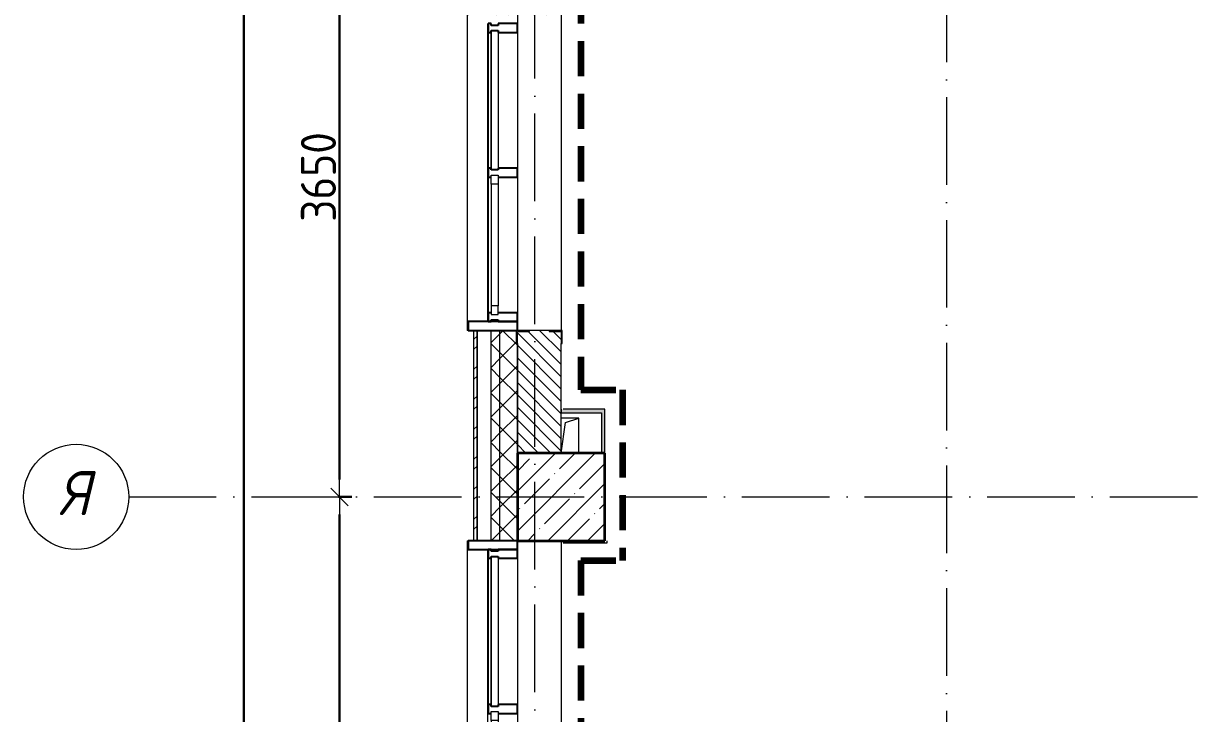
# Model space of a CAD drawing. Header units: millimetres. Extents: x -12989 to 629078, y -109036 to 555275.
# Drawn here: x -12989 to -6254, y -61650 to -57715 of the extents above; entities that cross this region are included whole.
import ezdxf

# ---------------------------------------------------------------- set-up
doc = ezdxf.new("R2010")
doc.units = ezdxf.units.MM
for name, pattern in [('50_200_ШТРИХ_1Т_ш5_п1_п1_', [700, 500, -100, 0, -100]), ('Штрих короткий', [300, 150, -150]), ('Штриховая _2 мм - 1 мм_', [300, 200, -100])]:
    doc.linetypes.add(name, pattern=pattern)
for name, color, linetype, lineweight in [('4 -стяжа', 7, 'Continuous', 30), ('Импосты витража', 7, 'Continuous', 9), ('Импосты витража-1', 7, 'Continuous', 25), ('Каркас_Импост', 7, 'Continuous', 13), ('Каркас_Импост-1', 7, 'Continuous', 9), ('Несущие колонны', 7, 'Continuous', 9), ('Несущие колонны-1', 7, 'Continuous', 35), ('Обобщенные модели', 7, 'Continuous', 9), ('Общие ребра', 7, 'Continuous', 9), ('Окна', 7, 'Continuous', 9), ('Оси', 7, 'Continuous', 9), ('Оси-1', 7, 'Continuous', 20), ('Оси-2', 7, '50_200_ШТРИХ_1Т_ш5_п1_п1_', 9), ('Остекление-1', 7, 'Continuous', 9), ('Перемычка-1', 7, 'Штрих короткий', 9), ('Размеры', 7, 'Continuous', 15), ('Стены', 7, 'Continuous', 9), ('Стены-1', 7, 'Continuous', 13), ('Штриховка разреза-1', 7, 'Continuous', 9)]:
    doc.layers.add(name, color=color, linetype=linetype, lineweight=lineweight)
doc.layers.add('СТ-1_1', color=7, linetype='Штриховая _2 мм - 1 мм_', lineweight=90, true_color=0x888888)
doc.layers.add('Штриховка разреза-3', color=7, linetype='Continuous', lineweight=9, true_color=0x0080ff)
doc.layers.get('4 -стяжа').off()
doc.styles.add('ISOCPEUR_I_1', font='isocpeui.ttf', dxfattribs={"width": 0.85, "height": 2.5})
doc.styles.add('СПДС', font='isocpeur.ttf', dxfattribs={"width": 0.9})
doc.dimstyles.new('Размера А3', dxfattribs={"dimtxt": 200, "dimasz": 100, "dimexe": 70, "dimexo": 100, "dimgap": 20, "dimtad": 1, "dimdec": 0, "dimrnd": 10, "dimzin": 0, "dimdsep": 46, "dimtxsty": 'СПДС', "dimblk": 'ARROWHEAD_6', "dimcen": 1, "dimclrd": 256, "dimclre": 256, "dimclrt": 256, "dimazin": 0, "dimtfac": 1, "dimtdec": 0, "dimtmove": 2, "dimatfit": 3, "dimfxl": 1, "dimtolj": 1, "dimtzin": 0, "dimarcsym": 0})
pattern_1 = [(45, (0, 0), (-70.71068, 70.71068), []), (135, (0, 0), (-70.71068, -70.71068), [])]

# ---------------------------------------------------------------- blocks, each defined once
blk = doc.blocks.new('Ось сетки - Круг_Ø6_00__ISO-2_5_0_9K_-16731441-АИ2_02_План отделки стен 2-го этажа _Часть 2_')
at = {"layer": 'Оси-1'}
blk.add_circle((0, 0), 3, dxfattribs=at)
blk = doc.blocks.new('ARROWHEAD_6')
at = {"color": 0, "linetype": 'Continuous'}
for p, q in [((0, 0), (-1, 0)), ((-0.5, -0.5), (0.5, 0.5))]:
    blk.add_line(p, q, dxfattribs=at)
blk = doc.blocks.new('*D684')
at = {"layer": 'Defpoints', "color": 0, "transparency": 16777216}
for p in [(-11291.7, -60415.3), (-11185.6, -60415.3), (-11291.7, -65915.3)]:
    blk.add_point(p, dxfattribs=at)
at = {"layer": 'Размеры', "lineweight": -2, "transparency": 16777216}
for p, q in [((-11191.7, -60415.3), (-11115.6, -60415.3)), ((-11185.6, -65815.3), (-11185.6, -60515.3)), ((-11191.7, -65915.3), (-11115.6, -65915.3))]:
    blk.add_line(p, q, dxfattribs=at)
at = {"layer": 'Размеры', "lineweight": -2, "transparency": 16777216, "xscale": 100, "yscale": 100, "zscale": 100}
for p, rotation in [((-11185.6, -60415.3), 90), ((-11185.6, -65915.3), 270)]:
    blk.add_blockref('ARROWHEAD_6', p, dxfattribs=dict(at, rotation=rotation))
at = {"layer": 'Размеры', "transparency": 16777216, "insert": (-11305.6, -63165.3), "char_height": 200, "width": 2.488, "attachment_point": 5, "rotation": 90, "style": 'СПДС'}
blk.add_mtext('\\A1;5500', dxfattribs=at)
blk = doc.blocks.new('*D685')
at = {"layer": 'Defpoints', "color": 0, "transparency": 16777216}
for p in [(-11291.7, -56765.3), (-11185.6, -56765.3), (-11291.7, -60415.3)]:
    blk.add_point(p, dxfattribs=at)
at = {"layer": 'Размеры', "lineweight": -2, "transparency": 16777216}
for p, q in [((-11191.7, -56765.3), (-11115.6, -56765.3)), ((-11185.6, -60315.3), (-11185.6, -56865.3)), ((-11191.7, -60415.3), (-11115.6, -60415.3))]:
    blk.add_line(p, q, dxfattribs=at)
at = {"layer": 'Размеры', "lineweight": -2, "transparency": 16777216, "xscale": 100, "yscale": 100, "zscale": 100}
for p, rotation in [((-11185.6, -56765.3), 90), ((-11185.6, -60415.3), 270)]:
    blk.add_blockref('ARROWHEAD_6', p, dxfattribs=dict(at, rotation=rotation))
at = {"layer": 'Размеры', "transparency": 16777216, "insert": (-11305.6, -58590.3), "char_height": 200, "width": 2.488, "attachment_point": 5, "rotation": 90, "style": 'СПДС'}
blk.add_mtext('\\A1;3650', dxfattribs=at)
blk = doc.blocks.new('*D686')
at = {"layer": 'Defpoints', "color": 0, "transparency": 16777216}
for p in [(-11838.1, -56765.3), (-11732, -56765.3), (-11838.1, -106215.3)]:
    blk.add_point(p, dxfattribs=at)
at = {"layer": 'Размеры', "lineweight": -2, "transparency": 16777216}
for p, q in [((-11738.1, -56765.3), (-11662, -56765.3)), ((-11732, -106115.3), (-11732, -56865.3)), ((-11738.1, -106215.3), (-11662, -106215.3))]:
    blk.add_line(p, q, dxfattribs=at)
at = {"layer": 'Размеры', "lineweight": -2, "transparency": 16777216, "xscale": 100, "yscale": 100, "zscale": 100}
for p, rotation in [((-11732, -56765.3), 90), ((-11732, -106215.3), 270)]:
    blk.add_blockref('ARROWHEAD_6', p, dxfattribs=dict(at, rotation=rotation))
at = {"layer": 'Размеры', "transparency": 16777216, "insert": (-11852, -81490.3), "char_height": 200, "width": 3.261, "attachment_point": 5, "rotation": 90, "style": 'СПДС'}
blk.add_mtext('\\A1;49450', dxfattribs=at)
blk = doc.blocks.new('BSC_Колонна _Прямоугольная - 500х500-V49-АИ2_02_План отделки стен 2-го этажа _Часть 2_')
at = {"layer": 'Несущие колонны'}
h = blk.add_hatch(dxfattribs=at)
h.set_pattern_fill('FP_57', color=256, style=0, pattern_type=2)
h.set_pattern_definition([(45, (-150, -45800), (-114.04925, 114.04925), []), (45, (-35.95, -45800), (-114.04925, 114.04925), [201.613, -40.323, 3.353, -36.97])])
h.paths.add_polyline_path([(-250, -250), (250, -250), (250, 250), (-250, 250), (-250, -29.2)], flags=0)
at = {"layer": 'Несущие колонны-1'}
for p, q in [((250, 250), (-250, 250)), ((-250, 250), (-250, -250)), ((250, -250), (250, 250)), ((-250, -250), (250, -250))]:
    blk.add_line(p, q, dxfattribs=at)
blk = doc.blocks.new('Проем_Дверь_Прямоугольный - 4800х2700h_оконные проемы-26053820-АИ2_02_План отделки стен 2-го этажа _Часть 2_')
at = {"layer": 'Перемычка-1'}
for p, q in [((2400, 125), (-2400, 125)), ((2400, -125), (-2400, -125))]:
    blk.add_line(p, q, dxfattribs=at)
blk = doc.blocks.new('Проем_Дверь_Прямоугольный - 1800х2700h_оконные проемы-25805030-АИ2_02_План отделки стен 2-го этажа _Часть 2_')
at = {"layer": 'Перемычка-1'}
for p, q in [((900, 125), (-900, 125)), ((900, -125), (-900, -125))]:
    blk.add_line(p, q, dxfattribs=at)
blk = doc.blocks.new('PNS_Панель прямоугольная2 - Нр_Стекло - 40мм-26243474-АИ2_02_План отделки стен 2-го этажа _Часть 2_')
at = {"layer": 'Каркас_Импост'}
for p, q in [((-397.5, 0), (-397.5, 40)), ((-397.5, 40), (-347.5, 40)), ((-347.5, 40), (-347.5, 0)), ((397.5, 40), (347.5, 40)), ((347.5, 40), (347.5, 0)), ((397.5, 0), (397.5, 40)), ((-347.5, 0), (-397.5, 0)), ((347.5, 0), (397.5, 0))]:
    blk.add_line(p, q, dxfattribs=at)
at = {"layer": 'Каркас_Импост-1'}
for p, q in [((-347.5, 40), (347.5, 40)), ((-347.5, 0), (347.5, 0))]:
    blk.add_line(p, q, dxfattribs=at)
blk = doc.blocks.new('Прямоугольный импост - Импост структурный с накладкой - 150мм-25647633-АИ2_02_План отделки стен 2-го этажа _Часть 2_')
at = {"layer": 'Импосты витража-1'}
for p, q in [((-25, 0), (-25, 17)), ((-25, 17), (25, 17)), ((-15, 0), (-25, 0)), ((-15, -40), (-15, 0)), ((25, 17), (25, 0)), ((-25, -150), (-25, -40)), ((-25, -40), (-15, -40)), ((25, -40), (25, -150)), ((25, -150), (-25, -150))]:
    blk.add_line(p, q, dxfattribs=at)
blk = doc.blocks.new('Прямоугольный импост - Импост структурный с накладкой - 150мм-25647642-АИ2_02_План отделки стен 2-го этажа _Часть 2_')
at = {"layer": 'Импосты витража'}
for p, q in [((42475, -100), (43250, -100)), ((42475, -267), (43250, -267))]:
    blk.add_line(p, q, dxfattribs=at)
blk = doc.blocks.new('Прямоугольный импост - Импост структурный с накладкой - 150мм-V150-АИ2_02_План отделки стен 2-го этажа _Часть 2_')
at = {"layer": 'Импосты витража-1'}
for p, q in [((-25, 0), (-25, 17)), ((-25, 17), (25, 17)), ((25, 0), (15, 0)), ((15, 0), (15, -40)), ((25, 17), (25, 0)), ((-25, -150), (-25, -40)), ((15, -40), (25, -40)), ((25, -40), (25, -150)), ((25, -150), (-25, -150))]:
    blk.add_line(p, q, dxfattribs=at)
blk = doc.blocks.new('PNS_Панель прямоугольная1 - Нр_Стекло - 40мм-25259299-АИ2_02_План отделки стен 2-го этажа _Часть 2_')
at = {"layer": 'Остекление-1'}
for p, q in [((-387.5, 40), (387.5, 40)), ((-397.5, 0), (397.5, 0)), ((387.5, 0), (-387.5, 0))]:
    blk.add_line(p, q, dxfattribs=at)
blk = doc.blocks.new('Прямоугольный импост - Импост структурный с накладкой - 150мм-25647644-АИ2_02_План отделки стен 2-го этажа _Часть 2_')
at = {"layer": 'Импосты витража-1'}
for p, q in [((-25, 0), (-25, 17)), ((-25, 17), (25, 17)), ((-15, 0), (-25, 0)), ((-15, -40), (-15, 0)), ((25, 0), (15, 0)), ((15, 0), (15, -40)), ((25, 17), (25, 0)), ((-25, -150), (-25, -40)), ((-25, -40), (-15, -40)), ((15, -40), (25, -40)), ((25, -40), (25, -150)), ((25, -150), (-25, -150))]:
    blk.add_line(p, q, dxfattribs=at)
blk = doc.blocks.new('Прямоугольный импост - Откос НВФ_50х280 мм-25993834-АИ2_02_План отделки стен 2-го этажа _Часть 2_')
at = {"layer": 'Импосты витража-1'}
for p, q in [((-50, 130), (0, 130)), ((-50, -150), (-50, 130)), ((0, 130), (0, -144)), ((0, -150), (-50, -150))]:
    blk.add_line(p, q, dxfattribs=at)
blk = doc.blocks.new('Фахверк_СКБ_Уголок - 250_2700-27497298-АИ2_02_План отделки стен 2-го этажа _Часть 2_')
at = {"layer": 'Обобщенные модели'}
for p, q in [((200, 181), (125, 181)), ((125, 181), (125, 106)), ((131, 106), (131, 175)), ((131, 175), (200, 175)), ((200, 175), (200, 181)), ((125, 106), (131, 106)), ((131, -6), (125, -6)), ((125, -6), (125, -81)), ((131, -75), (131, -6)), ((125, -81), (200, -81)), ((200, -75), (131, -75)), ((200, -81), (200, -75))]:
    blk.add_line(p, q, dxfattribs=at)
blk = doc.blocks.new('PNS_Панель прямоугольная1 - Нр_Стекло - 40мм-28068333-АИ2_02_План отделки стен 2-го этажа _Часть 2_')
at = {"layer": 'Остекление-1'}
for p, q in [((-417.5, 40), (417.5, 40)), ((-427.5, 0), (427.5, 0)), ((417.5, 0), (-417.5, 0))]:
    blk.add_line(p, q, dxfattribs=at)
blk = doc.blocks.new('PNS_Панель прямоугольная2 - Нр_Стекло - 40мм-28151954-АИ2_02_План отделки стен 2-го этажа _Часть 2_')
at = {"layer": 'Каркас_Импост'}
for p, q in [((-465, 0), (-465, 40)), ((-465, 40), (-415, 40)), ((-415, 40), (-415, 0)), ((465, 40), (415, 40)), ((415, 40), (415, 0)), ((465, 0), (465, 40)), ((-415, 0), (-465, 0)), ((415, 0), (465, 0))]:
    blk.add_line(p, q, dxfattribs=at)
at = {"layer": 'Каркас_Импост-1'}
for p, q in [((-415, 40), (415, 40)), ((-415, 0), (415, 0))]:
    blk.add_line(p, q, dxfattribs=at)
blk = doc.blocks.new('Прямоугольный импост - Импост структурный с накладкой - 150мм-28072255-АИ2_02_План отделки стен 2-го этажа _Часть 2_')
at = {"layer": 'Импосты витража'}
for p, q in [((56650, -100), (57485, -100)), ((56650, -267), (57485, -267))]:
    blk.add_line(p, q, dxfattribs=at)
blk = doc.blocks.new('Прямоугольный импост - Импост структурный с накладкой - 150мм-28072247-АИ2_02_План отделки стен 2-го этажа _Часть 2_')
at = {"layer": 'Импосты витража-1'}
for p, q in [((-25, 0), (-25, 17)), ((-25, 17), (25, 17)), ((-15, 0), (-25, 0)), ((-15, -40), (-15, 0)), ((25, 0), (15, 0)), ((15, 0), (15, -40)), ((25, 17), (25, 0)), ((-25, -150), (-25, -40)), ((-25, -40), (-15, -40)), ((15, -40), (25, -40)), ((25, -40), (25, -150)), ((25, -150), (-25, -150))]:
    blk.add_line(p, q, dxfattribs=at)
blk = doc.blocks.new('Прямоугольный импост - Импост структурный с накладкой - 150мм-V179-АИ2_02_План отделки стен 2-го этажа _Часть 2_')
at = {"layer": 'Импосты витража-1'}
for p, q in [((-25, 0), (-25, 17)), ((-25, 17), (25, 17)), ((-15, 0), (-25, 0)), ((-15, -40), (-15, 0)), ((25, 17), (25, 0)), ((-25, -150), (-25, -40)), ((-25, -40), (-15, -40)), ((25, -40), (25, -150)), ((25, -150), (-25, -150))]:
    blk.add_line(p, q, dxfattribs=at)
blk = doc.blocks.new('Прямоугольный импост - Откос НВФ_50х280 мм-V185-АИ2_02_План отделки стен 2-го этажа _Часть 2_')
at = {"layer": 'Импосты витража-1'}
for p, q in [((0, 130), (-50, 130)), ((-50, 130), (-50, -150)), ((0, -150), (0, 130)), ((-50, -150), (0, -150))]:
    blk.add_line(p, q, dxfattribs=at)
blk = doc.blocks.new('AR_Отверстие прямоугольное _в плите_ - AR_Отверстие прямоугольное _в плите_-V201-АИ2_02_План отделки стен 2-го этажа _Часть 2_')
at = {"layer": 'Обобщенные модели'}
for p, q in [((50, 100), (-50, 100)), ((-50, -100), (-25, 75)), ((-25, 75), (50, 100)), ((50, -100), (50, 100))]:
    blk.add_line(p, q, dxfattribs=at)
blk = doc.blocks.new('Отлив_СКБ - Отлив витража_120_НВФ-31885689-АИ2_02_План отделки стен 2-го этажа _Часть 2_')
at = {"layer": 'Окна'}
for p, q in [((0, 113), (0, 120)), ((1800, 120), (0, 120)), ((1800, 120), (1800, 113)), ((50, 2), (1750, 2))]:
    blk.add_line(p, q, dxfattribs=at)
blk = doc.blocks.new('Отлив_СКБ - Отлив витража_120_НВФ-31886035-АИ2_02_План отделки стен 2-го этажа _Часть 2_')
at = {"layer": 'Окна'}
for p, q in [((0, 113), (0, 120)), ((4800, 120), (0, 120)), ((4800, 120), (4800, 113)), ((50, 2), (4750, 2))]:
    blk.add_line(p, q, dxfattribs=at)
blk = doc.blocks.new('0125-Р-ОО-Ш2-АР-о_23_10_2024_rvt-1-АИ2_02_План отделки стен 2-го этажа _Часть 2_')
at = {"layer": 'Штриховка разреза-1'}
h = blk.add_hatch(dxfattribs=at)
h.set_pattern_fill('FP_80', color=256, style=0, pattern_type=2)
h.set_pattern_definition([(45, (0, 0), (-85.5366, 85.5366), []), (45, (57.02, 0), (-85.5366, 85.5366), [])])
h.paths.add_polyline_path([(-330, 33880), (-330, 34900), (-350, 34900), (-350, 33880)], flags=0)
h.paths.add_polyline_path([(-330, 36700), (-330, 37825), (-350, 37825), (-350, 36700)], flags=0)
h.paths.add_polyline_path([(-330, 39625), (-330, 40750), (-350, 40750), (-350, 39625)], flags=0)
h.paths.add_polyline_path([(-330, 45550), (-330, 46750), (-350, 46750), (-350, 45550)], flags=0)
h.paths.add_polyline_path([(-350, 48550), (-330, 48550), (-330, 49800), (-350, 49800), (-350, 49467)], flags=0)
h = blk.add_hatch(dxfattribs=at)
h.set_pattern_fill('FP_81', color=256, style=0, pattern_type=2)
h.set_pattern_definition(pattern_1)
h.paths.add_polyline_path([(-200, 34050), (-200, 34900), (-250, 34900), (-250, 34050)], flags=0)
h.paths.add_polyline_path([(-200, 36700), (-200, 37825), (-250, 37825), (-250, 36700)], flags=0)
h.paths.add_polyline_path([(-200, 39625), (-200, 40750), (-250, 40750), (-250, 39625)], flags=0)
h.paths.add_polyline_path([(-200, 45550), (-200, 46750), (-250, 46750), (-250, 45550)], flags=0)
h.paths.add_polyline_path([(-200, 48550), (-200, 49700), (-250, 49700), (-250, 48550)], flags=0)
h = blk.add_hatch(dxfattribs=at)
h.set_pattern_fill('FP_81', color=256, style=0, pattern_type=2)
h.set_pattern_definition(pattern_1)
h.paths.add_polyline_path([(-100, 34050), (-100, 34825), (-106, 34825), (-106, 34900), (-200, 34900), (-200, 34050)], flags=0)
h.paths.add_polyline_path([(-106, 36700), (-106, 36775), (-100, 36775), (-100, 37750), (-106, 37750), (-106, 37825), (-200, 37825), (-200, 36700)], flags=0)
h.paths.add_polyline_path([(-200, 39625), (-106, 39625), (-106, 39700), (-100, 39700), (-100, 40675), (-106, 40675), (-106, 40750), (-200, 40750), (-200, 39631)], flags=0)
h.paths.add_polyline_path([(-100, 45550), (-100, 46675), (-106, 46675), (-106, 46750), (-200, 46750), (-200, 45550)], flags=0)
h.paths.add_polyline_path([(-106, 48550), (-106, 48625), (-100, 48625), (-100, 49650), (-200, 49650), (-200, 48550)], flags=0)
h = blk.add_hatch(dxfattribs=at)
h.set_pattern_fill('FP_2', color=256, style=0, pattern_type=2)
h.set_pattern_definition([(135, (0, 0), (-35.35534, -35.35534), [])])
h.paths.add_polyline_path([(150, 46050), (150, 46744), (81, 46744), (81, 46750), (-31, 46750), (-31, 46744), (-100, 46744), (-100, 46050)], flags=0)
h.paths.add_polyline_path([(-31, 48550), (81, 48550), (81, 48556), (150, 48556), (150, 49050), (-100, 49050), (-100, 48556), (-31, 48556)], flags=0)
at = {"layer": 'Общие ребра'}
for p, q in [((-330, 46750), (-330, 45550)), ((-330, 45550), (-330, 46750)), ((-250, 45550), (-250, 46750)), ((-200, 45550), (-200, 46750)), ((-100, 46675), (-100, 46050)), ((-100, 46050), (-100, 46675))]:
    blk.add_line(p, q, dxfattribs=at)
at = {"layer": 'Стены'}
for p, q in [((150, 48550), (150, 46750)), ((150, 45550), (150, 40750))]:
    blk.add_line(p, q, dxfattribs=at)
at = {"layer": 'Стены-1'}
for p, q in [((-350, 46750), (-350, 45550)), ((-330, 46750), (-350, 46750)), ((-106, 46750), (-330, 46750)), ((81, 46750), (-31, 46750)), ((150, 46050), (150, 46675)), ((-350, 45550), (-330, 45550)), ((-330, 45550), (-100, 45550))]:
    blk.add_line(p, q, dxfattribs=at)
for name, p, rotation in [('Отлив_СКБ - Отлив витража_120_НВФ-31885689-АИ2_02_План отделки стен 2-го этажа _Часть 2_', (-267, 46750), 90), ('Проем_Дверь_Прямоугольный - 1800х2700h_оконные проемы-25805030-АИ2_02_План отделки стен 2-го этажа _Часть 2_', (25, 47650), 89.99999999999991), ('Прямоугольный импост - Импост структурный с накладкой - 150мм-25647642-АИ2_02_План отделки стен 2-го этажа _Часть 2_', (0, 90925), 270.0000000000001), ('PNS_Панель прямоугольная1 - Нр_Стекло - 40мм-25259299-АИ2_02_План отделки стен 2-го этажа _Часть 2_', (-250, 48062.5), 269.9999999999977), ('Прямоугольный импост - Импост структурный с накладкой - 150мм-25647642-АИ2_02_План отделки стен 2-го этажа _Часть 2_', (0, 90100), 270.0000000000001), ('PNS_Панель прямоугольная2 - Нр_Стекло - 40мм-26243474-АИ2_02_План отделки стен 2-го этажа _Часть 2_', (-250, 47237.5), 269.9999999999977), ('Фахверк_СКБ_Уголок - 250_2700-27497298-АИ2_02_План отделки стен 2-го этажа _Часть 2_', (-25, 46875), 269.9999999999999), ('Отлив_СКБ - Отлив витража_120_НВФ-31886035-АИ2_02_План отделки стен 2-го этажа _Часть 2_', (-267, 40750), 90), ('Прямоугольный импост - Откос НВФ_50х280 мм-V185-АИ2_02_План отделки стен 2-го этажа _Часть 2_', (-250, 45550), 89.99999999999874), ('Проем_Дверь_Прямоугольный - 4800х2700h_оконные проемы-26053820-АИ2_02_План отделки стен 2-го этажа _Часть 2_', (25, 43150), 89.99999999999991), ('Прямоугольный импост - Импост структурный с накладкой - 150мм-28072255-АИ2_02_План отделки стен 2-го этажа _Часть 2_', (0, 102100), 270.0000000000001), ('PNS_Панель прямоугольная1 - Нр_Стекло - 40мм-28068333-АИ2_02_План отделки стен 2-го этажа _Часть 2_', (-250, 45032.5), 269.9999999999987), ('PNS_Панель прямоугольная2 - Нр_Стекло - 40мм-28151954-АИ2_02_План отделки стен 2-го этажа _Часть 2_', (-250, 44110), 269.9999999999987)]:
    blk.add_blockref(name, p, dxfattribs=dict(rotation=rotation))
at = {"extrusion": (0, 0, -1)}
for name, p, rotation in [('Прямоугольный импост - Импост структурный с накладкой - 150мм-25647644-АИ2_02_План отделки стен 2-го этажа _Часть 2_', (250, 48475), 270.0000000000023), ('Прямоугольный импост - Импост структурный с накладкой - 150мм-25647633-АИ2_02_План отделки стен 2-го этажа _Часть 2_', (250, 47650), 270.0000000000023), ('Прямоугольный импост - Импост структурный с накладкой - 150мм-V150-АИ2_02_План отделки стен 2-го этажа _Часть 2_', (250, 46825), 270.0000000000023), ('Прямоугольный импост - Откос НВФ_50х280 мм-25993834-АИ2_02_План отделки стен 2-го этажа _Часть 2_', (250, 46750), 270.0000000000023), ('Прямоугольный импост - Импост структурный с накладкой - 150мм-28072247-АИ2_02_План отделки стен 2-го этажа _Часть 2_', (250, 45475), 270.0000000000013), ('Прямоугольный импост - Импост структурный с накладкой - 150мм-V179-АИ2_02_План отделки стен 2-го этажа _Часть 2_', (250, 44590), 270.0000000000013)]:
    blk.add_blockref(name, p, dxfattribs=dict(at, rotation=rotation))
for name, p in [('AR_Отверстие прямоугольное _в плите_ - AR_Отверстие прямоугольное _в плите_-V201-АИ2_02_План отделки стен 2-го этажа _Часть 2_', (200, 46150)), ('BSC_Колонна _Прямоугольная - 500х500-V49-АИ2_02_План отделки стен 2-го этажа _Часть 2_', (150, 45800))]:
    blk.add_blockref(name, p)
blk = doc.blocks.new('2ч2эт')
at = {"layer": 'Штриховка разреза-3'}
for points in [[(-9690.1, -59935.3), (-9690.1, -59915.3), (-9920.1, -59915.3), (-9920.1, -59935.3)], [(-9670.1, -60165.3), (-9670.1, -59915.3), (-9690.1, -59915.3), (-9690.1, -60165.3)]]:
    blk.add_hatch(color=256, dxfattribs=at).paths.add_polyline_path(points, flags=0)
at = {"layer": 'СТ-1_1'}
for p, q in [((-9808.1, -57515.3), (-9808.1, -59805.3)), ((-9808.1, -59805.3), (-9570.1, -59805.3)), ((-9570.1, -59805.3), (-9570.1, -60777.3)), ((-9808.1, -60777.3), (-9808.1, -65553.3)), ((-9808.1, -60777.3), (-9570.1, -60777.3))]:
    blk.add_line(p, q, dxfattribs=at)
at = {"layer": 'Стены-1'}
for p, q in [((-9920.1, -59915.3), (-9920.1, -59935.3)), ((-9920.1, -59935.3), (-9690.1, -59935.3)), ((-9670.1, -59915.3), (-9908.1, -59915.3)), ((-9690.1, -59935.3), (-9690.1, -60165.3)), ((-9670.1, -60165.3), (-9670.1, -59915.3)), ((-9908.1, -60677.3), (-9658.1, -60677.3)), ((-9658.1, -60677.3), (-9658.1, -60665.3))]:
    blk.add_line(p, q, dxfattribs=at)
blk.add_blockref('0125-Р-ОО-Ш2-АР-о_23_10_2024_rvt-1-АИ2_02_План отделки стен 2-го этажа _Часть 2_', (-10070.1, -106215.3))
blk = doc.blocks.new('ось2эт')
at = {"layer": 'Оси-2'}
for p, q in [((-10070.1, -108435.9), (-10070.1, -54635.1)), ((-7720.1, -54635.1), (-7720.1, -108435.9)), ((-12388.8, -60415.3), (18329.9, -60415.3))]:
    blk.add_line(p, q, dxfattribs=at)
at = {"layer": 'Оси-1', "xscale": 99.99999999999993, "yscale": 99.99999999999993, "zscale": 99.99999999999993, "rotation": 269.9999999999995}
blk.add_blockref('Ось сетки - Круг_Ø6_00__ISO-2_5_0_9K_-16731441-АИ2_02_План отделки стен 2-го этажа _Часть 2_', (-12688.8, -60415.3), dxfattribs=at)
at = {"layer": 'Оси', "insert": (-12786.8, -60268.6), "char_height": 250, "width": 223.671, "attachment_point": 1, "style": 'ISOCPEUR_I_1'}
blk.add_mtext('\\fISOCPEUR|b0|i1|c204|p34|;\\W.9;Я', dxfattribs=at)
at = {"layer": 'Размеры'}
for base, p1, p2, picture, middle in [((-11732, -56765.3), (-11838.1, -106215.3), (-11838.1, -56765.3), '*D686', (-11852, -81490.3)), ((-11185.6, -56765.3), (-11291.7, -60415.3), (-11291.7, -56765.3), '*D685', (-11305.6, -58590.3)), ((-11185.6, -60415.3), (-11291.7, -65915.3), (-11291.7, -60415.3), '*D684', (-11305.6, -63165.3))]:
    dim = blk.add_linear_dim(base=base, p1=p1, p2=p2, angle=90, dimstyle='Размера А3', dxfattribs=at)
    dim.commit()
    dim.dimension.update_dxf_attribs({"geometry": picture, "text_midpoint": middle})

msp = doc.modelspace()

# ---------------------------------------------------------------- block references
at = {"layer": '4 -стяжа'}
for name in ['ось2эт', '2ч2эт']:
    msp.add_blockref(name, (0, 0), dxfattribs=at)

doc.saveas('drawing.dxf')
